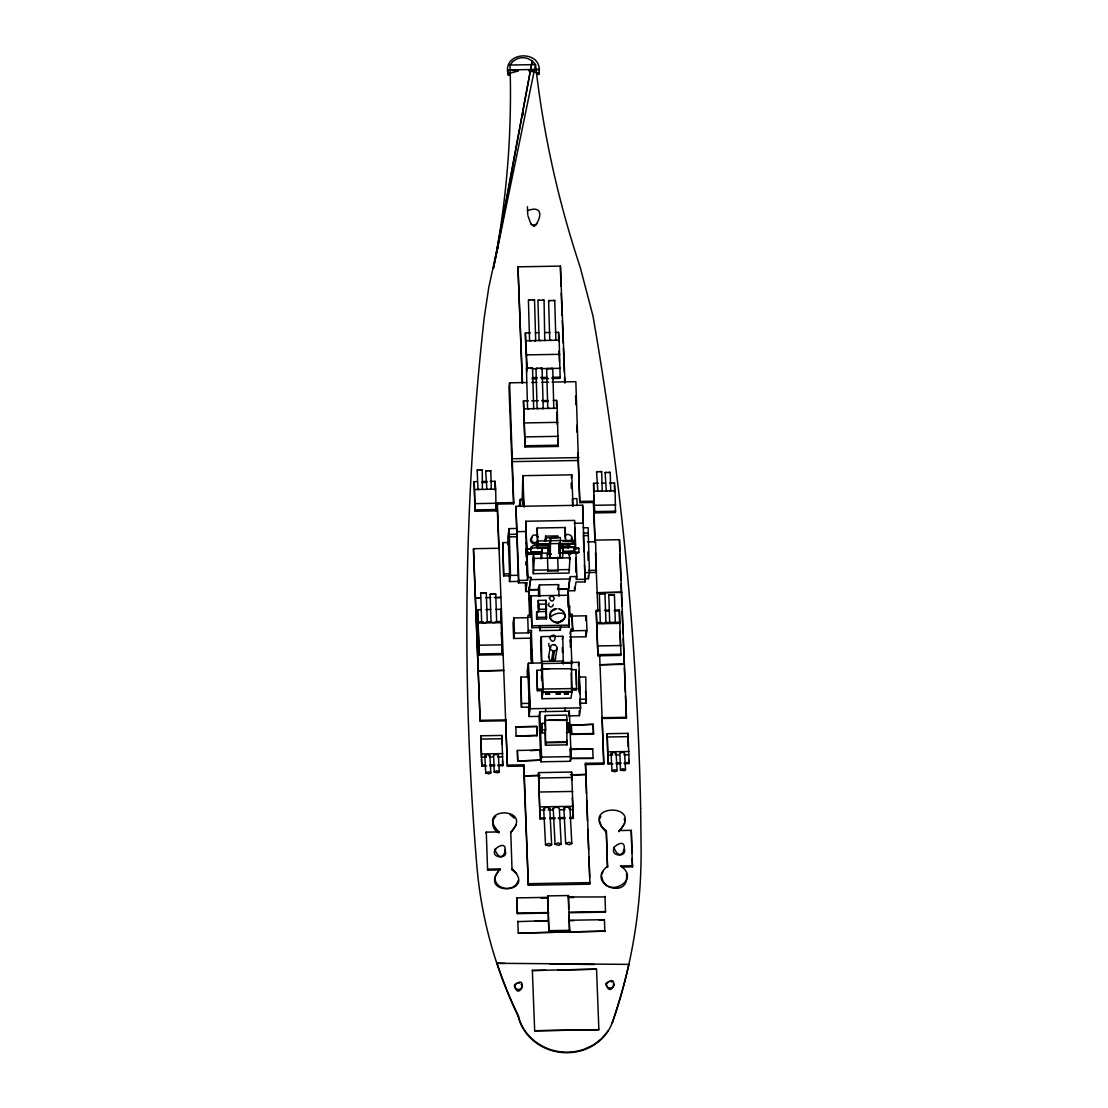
<?xml version="1.0" encoding="UTF-8"?>
<svg xmlns="http://www.w3.org/2000/svg" width="1108" height="1108" viewBox="0 0 1108 1108"><rect width="100%" height="100%" fill="white"/><g stroke="black" fill="none" stroke-linecap="round" stroke-linejoin="round"><path stroke-width="1.5" d="M548.488 558.155L534.278 558.404L533.945 560.523L533.654 552.92L532.768 558.501L533.364 573.681L569.027 573.058L569.941 557.781L550.177 558.238L550.607 537.74L560.426 537.574L559.789 552.823M550.607 537.74L550.136 544.527L537.394 544.748L537.505 543.903L573.307 543.294L573.196 544.139L559.956 544.36L559.997 558.072L560.066 543.516M474.473 489.528L495.678 489.154L496.052 510.885L475.166 511.245L474.169 481.648L477.382 481.592M593.902 491.19L615.106 490.816L615.48 512.547L594.594 512.907L593.597 483.31L598.417 483.226M559.512 547.38L559.277 551.188L560.856 547.532M527.74 214.633L527.436 206.739M533.364 573.681L534.278 558.404M486.634 765.947L481.814 766.03L480.914 735.795L501.813 735.435L502.852 764.714L502.7 765.67L497.88 765.753M545.039 818.867L540.067 818.95L538.488 772.622L571.603 772.054L573.335 817.427L573.182 818.383L569.872 818.438M612.876 763.855L608.057 763.938L607.156 733.704L628.042 733.344L629.095 762.623L628.942 763.578L624.123 763.661M537.38 74.125L538.723 74.43C544.928 49.237 501.176 50.026 508.212 74.956L509.541 74.61M530.469 549.194C530.358 545.344 536.05 544.153 538.003 547.227M547.504 547.878L548.349 552.407L550.856 554.554M553.418 604.539L552.227 606.547A2.645 2.493 9 0 1 549.679 606.588L548.432 605.217L549.014 602.987M548.529 657.293L550.344 660.894L553.058 661.171L555.163 659.634L557.227 647.654L555.33 644.898L552.615 644.621L550.496 646.158L548.529 657.293L548.862 656.518M550.177 646.933C549.18 651.075 556.147 652.501 557.13 648.485M554.471 645.382L554.54 644.676M555.496 658.845L555.579 658.014M497.478 248.732L532.214 60.898L527.657 58.489A14.916 14.03 9 0 0 517.367 58.669L513.018 61.231L509.999 65.04A983.973 939.681 11.1 0 1 496.647 251.128L488.753 287.568L484.224 317.733A3153.936 2967.487 9 0 0 476.897 866.317A468.504 440.804 9 0 0 496.799 963.295A473.268 445.291 9 0 0 518.267 1016.438C522.09 1033.349 536.286 1046.298 552.712 1050.841A50.746 47.741 9 0 0 584.276 1049.761C597.101 1045.038 608.029 1035.121 612.461 1022.019A589.428 554.582 9 0 0 628.818 964.389L496.786 963.295L505.359 963.406M497.783 247.167L496.661 251.128L497.284 249.175M508.212 74.956L507.741 69.929L539.333 69.389L539.125 70.732M474.169 481.648L474.75 503.752M538.723 74.43L538.945 73.086L528.793 70.829L539.333 69.389M474.82 505.428L475.166 511.245M564.997 383.036L560.413 266.1L517.962 266.834L522.284 383.271M499.029 548.266L473.545 548.709L473.407 549.596L480.152 721.225L505.622 720.782L505.816 719.563M526.591 382.523L509.611 382.814L508.96 386.941L513.558 503.808L497.118 504.085L498.877 549.166L499.071 547.934M490.235 481.371L495.054 481.288L495.124 490.096M480.914 609.663L477.631 609.719L477.493 610.536L479.265 655.077L502.326 654.689L500.678 609.317L495.733 609.4M497.118 504.085L497.312 502.866L513.752 502.575L509.611 382.814M530.413 332.829L525.441 332.912L525.289 333.868L526.785 371.831M479.265 655.077L477.631 609.719M480.152 721.225L473.545 548.709M523.461 400.944L525.067 446.995L558.183 446.427L557.199 408.243L523.765 408.824L523.461 400.944L528.419 400.861M502.769 542.629L503.683 575.911L509.292 575.814L509.611 573.819L508.378 542.532L502.769 542.629L503.683 575.911M517.048 528.474L509.14 528.613L507.783 537.255L508.06 544.527L508.378 542.532M513.558 503.808L513.752 502.575M518.987 581.395L509.514 581.562L510.483 575.426L509.14 528.613M525.067 446.995L523.765 408.824M557.393 589.151L568.141 588.971L569.277 627.017L531.854 627.668L530.981 595.869L568.39 595.231L568.473 607.378L567.85 590.813L574.623 590.689L575.994 582.046L585.163 581.88L582.656 505.22L515.926 506.37L518.447 582.863L527.103 582.725L525.718 591.534L528.627 591.478L530.857 577.337L527.948 577.379L527.491 580.301L518.835 580.454L518.447 582.863M500.678 609.317L500.968 622.821M480.914 735.795L481.384 757.595M573.016 506.301L571.783 474.833L522.865 475.678L522.145 500.788M519.292 505.857L520.317 499.403L523.364 499.348L523.641 506.148M522.602 504.195L523.364 499.348M560.413 266.1L560.953 286.238M575.786 549.333L574.65 520.414L525.746 521.259L527.491 580.301M525.649 530.136L525.871 528.807L525.926 537.048M555.246 332.4L558.557 332.345L558.626 341.139M528.253 632.89L527.727 617.253L530.774 617.211L531.092 615.203L528.031 615.259L527.643 617.71L513.89 617.945L513.046 623.292L513.641 638.471L530.455 638.18L531.688 630.383L528.641 630.438L528.253 632.89L514.486 633.125L513.641 638.471M526.161 543.294L526.355 542.075L526.494 551.493M525.898 549.429L530.704 548.903L532.131 547.532M526.688 557.269L526.868 556.161L527.422 576.132M528.35 554.402L541.687 553.598L528.35 554.402L528.253 551.923M530.69 548.169L538.765 547.587M486.135 833.147L486.287 832.15L499.029 831.928L498.863 832.939C492.534 830.183 490.47 821.07 495.788 816.333M501.813 735.435L501.744 743.842M542.131 551.673L530.857 552.31L542.131 551.673L541.964 547.532M553.252 400.431L556.576 400.376L556.548 406.04M525.441 332.912L525.746 340.779L559.18 340.198L560.177 378.396L551.895 378.534M565.717 540.773L565.205 527.519L537.186 528.004L537.505 548.682M559.028 596.27L558.571 584.609L539.416 584.927L538.654 589.719L529.333 589.885L530.857 577.337M537.269 541.743L537.38 540.995L550.122 540.773M538.28 545.288L538.156 548.349L549.36 548.155L549.554 546.937L549.485 545.094L538.28 545.288L538.156 548.349M500.317 869.932L487.589 870.154L487.742 869.143L500.484 868.921C475.761 896.095 538.502 894.613 512.201 868.727L512.034 869.725L516.48 873.52M521.009 677.071L521.452 707.223L528.585 707.098L529.181 703.358L528.142 676.946L521.009 677.071L521.452 707.223M507.603 765.129L523.835 764.839L523.641 766.071L507.409 766.348L497.312 502.866M541.563 558.28L542.2 548.599M551.618 536.826L557.781 536.729L557.906 535.912L545.593 536.12L545.607 540.621M515.857 726.834L536.743 726.474L515.857 726.834L516.106 736.128L536.992 735.767L536.743 726.474M545.704 538.876L545.856 537.879L558.183 537.657M531.854 627.668L530.981 595.869M538.516 596.409L538.557 587.42L538.654 589.719M516.106 736.128L537.089 735.213M530.663 643.554L531.328 639.344L530.884 649.136M546.147 606.505L545.898 600.301L538.266 600.425L538.391 611.616M541.854 662.958L528.405 663.193L527.173 670.991L527.422 677.445M536.688 611.685L536.646 619.053L546.327 618.873L546.59 617.211L546.369 611.505L536.688 611.685L536.646 619.053M528.322 671.199L529.818 705.962M531.078 653.997L531.715 649.967L531.314 660.022M538.253 608.195L538.89 604.192L546.535 604.054L546.106 613.181M547.283 554.956L547.394 554.18L550.801 554.111M538.723 611.644L538.89 604.192M540.413 760.614L540.081 750.047L517.367 750.448L517.685 761.016L540.482 760.171L517.685 761.016M547.601 547.768L548.917 553.044L542.38 553.155M531.702 663.443L532.103 660.867L532.2 663.304M549.18 551.369L549.693 547.546L549.914 553.335L550.136 544.527L550.177 558.238M547.906 571.063L548.031 570.274L558.224 570.108L558.1 570.883L547.906 571.063L547.394 554.18M561.008 625.909L560.316 630.258L539.707 630.618L540.399 626.269M545.662 601.852L545.898 600.301M563.252 664.121L562.781 636.255L541.341 636.629L540.607 641.31L541.452 662.75M545.898 608.07L546.535 604.054M515.954 825.211L510.58 832.731C535.469 806.416 473.199 806.485 499.029 831.928M539.056 716.364L540.842 761.792L570.385 761.293L571.119 756.612L569.346 711.17L539.79 711.682L539.056 716.364L528.959 716.53L530.192 708.732L528.405 663.193M536.909 670.285L537.408 690.713L542.505 690.63L542.754 689.065L542.006 670.202L536.909 670.285L537.408 690.713M559.111 546.147L559.305 544.928L568.473 544.762L568.349 547.837L559.18 547.989L559.305 544.928M559.568 551.188L559.305 552.864L563.127 552.795L562.961 548.238M539.679 775.628L524.264 775.891L539.735 775.281M541.826 664.495L541.341 636.629M571.271 478.06L571.783 474.833M541.133 670.991L542.311 663.567L571.354 663.069L571.576 668.761L542.435 668.803L549.277 668.678M542.006 670.202L542.103 680.34M565.205 527.519L565.135 538.266M562.781 548.557L562.822 551.756L574.54 551.562L574.443 546.978L562.726 547.172M562.324 557.92L563.127 552.795M558.571 584.609L557.809 589.401L568.556 589.207L570.094 576.659L576.866 576.548L575.925 552.726M542.034 690.478L542.2 689.398M579.983 501.439L593.597 501.204L593.403 502.436L579.789 502.658L575.841 381.678L552.075 382.08M571.576 668.761L571.963 691.932L570.966 698.206L541.937 698.705L542.92 692.431L542.435 668.803M568.473 544.762L568.349 547.837M551.424 661.227L553.072 650.867M542.214 723.33L541.992 732.845L545.053 732.803L545.524 729.812L545.274 723.275L542.214 723.33L541.992 732.845M552.85 661.199L554.485 650.839M545.399 711.585L545.884 708.469M569.941 557.781L569.623 559.789L569.387 553.723M540.081 750.047L530.275 750.67M548.723 720.172L566.825 719.868L566.936 744.853L545.538 745.227L545.427 720.228L566.95 720.422L566.742 715.103L545.344 715.477L544.734 724.798M550.718 540.676L573.196 540.358L573.071 541.092L563.141 541.272M568.944 915.222L569.595 931.773L568.501 895.541L547.823 895.901L547.574 897.369L516.882 897.895L517.381 913.643L548.488 913.103M574.9 537.449L574.775 528.031L575.066 545.413M538.488 772.622L540.067 818.95M574.54 551.562L574.443 546.978M567.85 590.813L568.141 588.971M569.817 578.362L568.556 589.207M540.842 761.792L541.577 757.124L539.79 711.682M575.232 545.053L575.384 544.056M517.381 913.643L516.882 897.895M582.656 505.22L582.836 522.796M562.282 639.371L562.781 636.255M517.768 921.607L548.405 920.623M575.772 559.069L575.925 558.058L576.257 571.479M568.958 609.746L569.581 605.785L570.011 616.533L572.047 616.491L572.393 614.275L570.357 614.303L570.011 616.533M573.93 548.349L578.833 548.266L573.861 548.792M518.225 933.102L604.899 931.163L518.225 933.102L517.838 921.15M578.902 552.393L562.601 552.67L578.902 552.393L578.833 548.266M585.578 579.276L576.409 579.429L576.866 576.548M570.551 774.755L585.966 774.492L589.968 884.17L528.322 885.237L524.319 775.558M593.597 483.31L593.666 492.118M570.121 634.15L570.939 629.025L572.975 628.998L572.628 631.214L570.578 631.255L571.866 663.817M570.108 641.726L570.523 639.108L570.315 647.058M585.259 578.75L588.417 578.695L589.401 572.559L588.126 527.713L583.03 527.796M564.761 711.253L565.246 708.137M518.267 1016.438L518.364 1015.87A473.268 445.291 9 0 1 496.869 962.741M595.107 539.665L594.913 540.884L593.403 502.436M568.847 714.3L569.346 711.17M571.049 669.703L576.146 669.62L576.437 684.896M566.673 722.915L569.374 722.873L568.903 725.851L569.914 725.837M578.348 665.437L578.847 662.321L562.033 662.612M585.633 620.48L586.381 615.799L572.116 616.048L572.697 630.771L586.963 630.535L586.381 615.799M569.374 722.873L569.152 732.388L568.958 727.485M576.146 669.62L576.631 690.035L571.548 690.132L571.188 673.138M532.339 970.276L534.679 1030.772L598.874 1029.678L596.533 969.181L532.311 970.497L545.829 970.276M571.216 725.241L593.223 724.313L593.486 734.064L571.59 734.438L571.216 725.241L593.223 724.313M569.664 637.045L585.966 636.768L586.963 630.535M596.326 572.85L595.605 541.757L587.392 541.909M571.59 734.438L571.312 724.687M570.689 758.412L593.057 758.357L570.689 758.412L570.329 749.202L592.738 748.828L593.057 758.357M614.331 483.905L614.483 482.95L609.663 483.033M580.121 705.547L580.024 699.813M568.598 715.851L579.401 715.671L580.634 707.874L578.847 662.321M599.58 610.37L596.298 610.425L596.159 611.242L597.932 655.784L620.992 655.382L619.344 610.023L614.414 610.106M571.603 772.054L571.686 780.42M580.343 703.234L586.049 703.123L585.8 676.946L578.667 677.071M534.679 1030.772L598.874 1029.678M597.932 655.784L596.298 610.425M595.038 540.108L619.483 539.693L619.774 550.814M586.409 793.605L585.467 763.329L603.874 763.01L599.663 655.798M573.93 775.032L585.966 774.492M592.738 748.828L570.274 749.548M585.273 764.548L603.68 764.229L602.073 717.264M619.649 623.527L619.344 610.023M607.156 733.704L608.057 763.938M603.68 764.229L603.874 763.01M601.879 718.483L626.339 718.067L626.463 717.291L619.483 539.693M606.298 830.765L607.516 867.287L606.298 830.765L601.478 826.637L599.539 820.917M628.042 733.344L628.181 746.764M604.926 896.94L568.252 897.009L568.695 908.602M605.01 896.386L605.522 912.119L569.235 912.743M596.533 969.181L557.643 970.068M568.778 920.277L604.442 919.668L599.276 920.194M624.69 823.466L618.86 831.665C645.756 802.095 577.531 803.715 606.118 831.886M619.04 830.557L631.269 830.335L631.948 853.368M621.782 867.038L632.474 866.858L631.269 830.335M612.461 1022.019L612.378 1022.573A589.428 554.582 9 0 0 628.735 964.943L628.818 964.389M547.823 895.901L548.917 932.133L547.574 897.369M568.252 897.009L568.501 895.541M509.999 65.04L535.524 64.596L493.392 268.468L532.214 60.898L535.524 64.596A1060.481 1013.266 9.9 0 0 580.135 266.973L592.946 315.863A3628.021 3413.54 9 0 1 640.659 808.494M493.392 268.468L497.506 248.524M484.833 755.642L487.451 754.52L489.93 755.559L490.816 772.83L488.863 773.91L485.719 772.927L484.833 755.642L486.052 756.556M489.93 755.559L489.14 756.335M485.719 772.927L488.337 771.805L490.816 772.83M493.337 755.504L495.29 754.423L498.365 755.13L499.279 771.847L497.949 772.802L494.251 772.207L493.656 756.03M494.182 771.93L496.799 770.808L499.279 771.847M543.668 808.549L546.798 807.206L549.776 808.438L551.645 844.684L549.305 845.972L545.538 844.781L543.668 808.549L544.513 809.449M549.776 808.438L548.834 809.366M553.211 808.383L556.341 807.04L559.318 808.272L561.16 844.088L558.82 845.39L555.053 844.199L553.211 808.383L553.571 809.02M545.538 844.781L548.668 843.437L551.645 844.684M563.847 808.203L566.991 806.846L569.969 808.092L571.783 843.493L569.443 844.781L565.676 843.59L563.847 808.203L564.692 809.103M555.053 844.199L558.183 842.856L561.16 844.088M569.969 808.092L569.013 809.02M565.676 843.59L568.806 842.246L571.783 843.493M611.076 753.551L613.68 752.429L616.159 753.468L617.059 770.739L615.106 771.819L611.962 770.836L611.076 753.551L612.295 754.465M616.159 753.468L615.369 754.243M611.962 770.836L614.566 769.714L617.059 770.739M619.58 753.412L622.197 752.29L624.607 753.038L625.521 769.755L624.192 770.711L620.494 770.115L619.884 753.939M620.425 769.838L623.042 768.717L625.521 769.755M547.768 546.216L549.166 543.765L549.111 545.164M571.534 541.577L571.396 537.892M548.792 643.388L548.889 646.144L550.801 647.404M495.11 876.442L497.963 871.65M518.129 880.528C515.151 892.272 495.484 890.347 494.985 878.187M522.464 986.757C521.425 990.843 514.583 990.164 514.403 985.94L516.176 983.613M599.677 819.047L600.841 816.25M601.852 874.378L603.015 871.58M614.123 847.842C609.816 856.373 626.865 858.091 624.441 848.88M605.993 984.306L608.763 981.646M614.054 985.289C613.029 989.375 606.187 988.71 606.007 984.472M557.684 622.738C575.149 614.885 558.695 608.652 549.984 617.53C551.673 622.668 558.806 623.998 562.739 620.646M480.678 593.002L486.301 592.905L487.285 622.294L484.57 622.724L481.661 622.391L480.678 593.002L486.301 592.905M490.124 594.276L495.747 594.179L496.675 622.142L493.96 622.558L491.052 622.239L490.124 594.276L495.747 594.179M481.661 622.391L482.409 622.114M599.345 593.708L604.968 593.611L605.951 623.001L603.237 623.43L600.328 623.098L599.345 593.708L604.968 593.611M608.791 594.982L614.414 594.885L615.342 622.848L612.627 623.264L609.719 622.945L608.791 594.982L614.414 594.885M600.328 623.098L601.076 622.821M605.882 623.098L604.456 622.71M609.719 622.945L615.342 622.848M538.142 542.144C535.136 547.463 526.716 540.579 532.38 537.214M564.595 536.341C567.601 531.023 576.021 537.906 570.357 541.272M558.806 553.474L560.426 550.759L560.302 547.657M495.927 848.825C488.462 858.271 510.109 860.473 504.777 849.725M608.181 1030.8L601.852 1038.501L593.777 1044.733L584.359 1049.193A50.746 47.741 9 0 1 552.809 1050.287C536.369 1045.744 522.187 1032.794 518.364 1015.87M536.798 223.844L534.001 225.81L530.995 223.941M527.394 210.686C540.939 205.479 542.906 214.426 535.593 225.353L532.519 225.464M551.798 611.007L557.033 608.707M537.768 541.355C528.378 547.214 530.247 529.292 538.239 536.909M571.354 553.612L568.515 554.734M607.696 866.165C584.304 883.824 630.369 901.635 626.463 873.949M536.577 74.61L538.945 73.086L536.604 74.361M555.066 608.971C548.848 610.106 547.837 619.275 553.709 621.657A7.798 7.216 20.7 0 0 559.388 622.488L559.498 622.447M535.372 225.423L533.876 225.935L530.857 223.885L527.99 215.852M510.22 75.067L508.434 73.613L518.392 71.009L507.741 69.929L508.143 70.884M567.448 545.856L569.554 545.815L572.102 547.49M517.145 983.225L519.264 983.184M525.746 340.779L527.256 368.867M559.18 340.198L558.557 332.345M557.199 408.243L556.576 400.376M495.678 489.154L495.054 481.288M615.106 490.816L614.483 482.95M554.9 609.261L554.665 609.275A7.05 6.122 37.3 0 0 550.648 612.004L550.302 617.031M531.203 340.682L529.569 340.71L528.405 300.005L530.039 299.977M532.879 299.922L534.527 299.894L535.676 340.613L534.693 340.627M540.746 340.516L539.111 340.558L537.962 300.31L539.596 300.282M544.748 340.461L544.07 300.213L542.435 300.24M555.066 340.281L555.87 340.267L554.734 300.503L553.1 300.531M550.26 300.573L548.626 300.6L549.748 340.364L551.396 340.336M532.893 408.658L533.696 408.644L532.533 367.939L530.898 367.967M542.241 408.506L543.225 408.478L542.089 368.244L540.441 368.271M549.402 408.381L547.768 408.409L546.632 368.645L548.28 368.604M553.072 408.312L553.806 408.298L552.754 368.535L551.105 368.562M528.059 368.008L526.425 368.036L527.574 408.755L529.222 408.727M537.615 368.313L535.967 368.355L537.117 408.589L538.751 408.561M477.991 489.459L477.16 470.055L478.517 470.027M482.409 489.39L482.257 469.972L480.886 470M486.883 489.307L485.692 470.858L487.063 470.831M490.484 489.251L491.315 489.237L490.789 470.761L489.417 470.789M597.808 491.121L596.575 471.717L597.946 471.689M600.314 471.662L601.672 471.634L602.226 491.038L601.409 491.052M606.311 490.969L605.12 472.52L606.478 472.493M609.912 490.913L610.73 490.886L610.217 472.424L608.846 472.451M477.714 489.459L479.071 489.445M486.218 489.321L487.589 489.293M597.129 491.121L598.5 491.107M605.647 490.983L607.004 490.955M535.372 332.732L538.682 332.677M545.316 332.566L550.274 332.483M534.264 340.627L535.607 340.613M526.702 354.879L559.817 354.311M527.228 368.036L532.533 367.939M536.784 368.341L542.089 368.244M532.214 368.784L537.186 368.687M540.496 368.632L560.371 368.299M547.435 368.632L552.754 368.535M532.228 377.634L537.186 377.551M540.496 377.496L547.13 377.385M552.089 377.302L560.371 377.149M532.034 378.881L536.992 378.784M541.964 378.701L548.585 378.59M531.688 382.44L536.784 382.343M541.881 382.26L548.668 382.149M531.729 400.805L538.35 400.694M541.673 400.639L548.294 400.514M543.169 401.567L548.141 401.484M524.707 422.924L557.823 422.356M525.261 436.898L558.377 436.33M525.275 445.762L558.39 445.194M512.602 458.74L578.833 457.59M512.131 461.634L578.362 460.485M482.202 481.509L487.021 481.426M482.049 482.479L486.869 482.396M601.63 483.171L604.843 483.116M475.429 503.628L496.315 503.267M594.857 505.29L615.743 504.929M475.374 509.902L496.259 509.541M594.802 511.564L615.688 511.204M574.193 523.295L583.362 523.142M516.91 531.674L525.58 531.521M509.375 534.388L517.27 534.25M583.251 533.114L588.334 533.017M508.974 536.895L516.868 536.757M583.182 535.621L587.946 535.538M553.543 537.048L557.615 536.978M558.723 545.274L562.836 545.205M538.35 547.13L549.554 546.937M559.374 546.77L568.543 546.604M567.684 547.532L574.373 547.421M525.968 549.18L530.704 549.097M562.892 551.313L574.609 551.119M550.233 557.892L560.052 557.726M533.918 570.163L547.504 569.941M557.698 569.761L569.581 569.554M588.514 570.426L596.727 570.288M504.001 573.916L509.611 573.819M584.636 572.642L596.395 572.407M510.483 575.426L518.392 575.287M530.954 579.636L570.177 578.958M538.239 589.484L528.918 589.65L530.774 617.211M480.637 597.724L475.498 598.154L478.891 598.085M485.733 597.641L490.83 597.558M494.223 597.489L501.024 597.378L497.575 597.766M485.858 609.566L490.802 609.483M539.097 609.303L546.743 609.178M604.525 610.273L609.469 610.189M606.048 611.076L609.331 611.02M614.275 610.937L619.22 610.84M536.909 617.378L546.59 617.211M478.102 621.934L483.046 621.851M486.343 621.796L491.273 621.713M496.218 621.63L501.162 621.546M478.421 623.056L501.481 622.654M596.769 622.641L601.713 622.558M605.01 622.502L619.829 622.253M597.087 623.762L620.148 623.361M532.145 625.785L569.567 625.134M528.322 632.446L531.369 632.391L532.574 662.833M479.362 645.216L502.409 644.828M598.029 645.922L621.076 645.535M479.445 653.942L502.506 653.54M598.112 654.648L621.173 654.246M542.311 661.379L563.75 661.005M624.455 663.9L599.927 664.772L624.386 664.357M478.421 670.839L503.891 670.395L478.365 671.171M537.657 689.148L576.88 688.484M542.823 691.96L571.866 691.461M542.92 692.431L571.963 691.932M579.539 699.273L586.672 699.148M522.048 703.483L529.181 703.358M530.192 708.732L580.634 707.874M602.004 717.707L626.463 717.291M480.29 720.325L505.76 719.895M542.463 729.867L545.524 729.812M569.623 729.396L566.922 729.438L566.728 724.549M566.451 732.43L570.177 732.36M571.673 733.884L593.583 733.51M481.343 739.091L502.229 738.731M607.586 737L628.471 736.64M545.815 742.208L567.199 741.834M545.925 742.775L567.324 742.402M481.855 753.952L502.741 753.592M608.098 751.861L628.984 751.501M481.661 757.193L486.481 757.11M489.694 757.055L492.908 756.999M497.727 756.916L502.547 756.833M607.904 755.102L612.724 755.019M615.937 754.964L619.15 754.908M623.97 754.825L628.79 754.742M541.577 757.124L571.119 756.612M481.966 765.074L485.179 765.019M489.999 764.935L494.819 764.852M498.032 764.797L502.852 764.714M608.209 762.983L611.422 762.927M616.242 762.844L621.062 762.761M624.275 762.706L629.095 762.623M489.847 765.891L494.667 765.808M616.09 763.8L620.909 763.717M539.042 778.024L572.157 777.456M539.596 792.012L572.711 791.444M540.108 806.873L573.224 806.305M539.915 810.114L544.873 810.031M548.197 809.976L553.155 809.893M559.775 809.768L564.748 809.685M569.72 809.602L573.03 809.546M540.219 817.995L545.191 817.912M550.15 817.815L555.122 817.732M558.432 817.676L565.052 817.565M570.024 817.482L573.335 817.427M549.997 818.784L554.97 818.701M558.28 818.646L564.9 818.521M632.654 865.736L620.425 865.957C642.723 880.126 605.037 900.264 601.713 876.248M528.571 883.685L590.218 882.619M540.981 898.034L547.892 897.923M568.626 897.563L573.819 897.48M517.478 913.089L548.585 912.549M569.318 912.189L605.605 911.565M534.749 921.316L548.335 921.08M568.709 920.72L573.806 920.637M549.166 930.651L569.844 930.305M528.751 300.005L534.527 299.894M538.308 300.31L544.07 300.213M548.972 300.6L554.734 300.503M544.416 340.461L545.15 340.447M542.421 408.492L543.225 408.478M477.216 470.055L482.257 469.972M490.789 470.761L485.692 470.858M596.644 471.717L601.672 471.634M605.12 472.52L610.217 472.424M549.914 963.96L594.456 964.514M495.775 621.893L496.675 622.142M510.179 74.818L508.434 73.613M533.377 554.263L531.508 553.335M559.014 608.915L562.518 610.633L564.609 613.694A7.091 6.745 -5.3 0 1 564.083 618.998L559.54 622.239A7.728 7.354 -21.6 0 1 555.676 622.488M610.882 981.619L611.879 981.965M565.412 540.773L566.285 541.341M550.981 553.778L549.042 552.255M509.86 814.408L514.306 818.203M563.792 612.045L560.911 609.622A7.798 7.41 -5.3 0 0 559.055 608.998M558.986 543.599L560.565 545.995M521.12 984.112L522.242 985.746M613.416 983.281L614.04 985.123M624.289 818.618L624.843 821.596M628.776 760.199L628.942 763.578M573.182 818.383L572.282 797.995M502.45 760.614L502.7 765.67M481.468 759.285L481.814 766.03M568.972 619.427L569.277 627.017M537.38 540.995L537.394 544.748M632.142 858.423L632.474 866.858M619.898 554.263L620.923 580.121M621.062 583.57L621.934 605.993M622.142 611.159L623.015 633.582M623.222 638.748L624.178 662.889M624.372 668.069L625.327 692.209M625.452 695.658L626.339 718.067M619.94 631.518L620.508 645.922M594.594 512.907L593.777 495.359M593.597 501.204L595.148 542.92M595.522 552.712L597.918 611.477M604.442 919.668L604.829 931.606M587.794 551.964L588.126 560.357M588.306 575.62L588.417 578.695M593.126 724.867L593.486 734.064M583.376 536.48L583.971 551.604M584.498 565.066L585.163 581.88M585.772 631.865L585.966 636.768M575.592 396.11L575.938 404.697M576.742 425.32L577.019 432.203M577.822 452.826L579.789 502.658M585.578 691.17L586.049 703.123M577.157 505.497L576.894 498.6L572.31 498.683L572.573 505.58M585.467 763.329L585.91 774.824M586.672 800.433L587.489 820.945M587.822 829.49L588.625 850.002M588.888 856.83L589.705 877.342M575.606 559.014L576.132 572.628M576.271 576.035L576.409 579.429M578.902 671.129L579.761 693.068M578.93 675.174L579.664 693.733M571.146 483.13L571.354 488.309M578.944 683.899L579.276 692.445M573.196 540.358L573.196 544.139M574.484 587.337L574.623 590.689M579.221 711.017L579.401 715.671M561.23 293.121L562.102 315.475M562.31 320.627L563.183 342.981M563.39 348.147L564.332 372.219M564.54 377.371L564.748 382.537M572.047 616.491L572.559 629.579M571.312 660.202L571.451 663.609M559.014 351.25L559.415 361.499M570.939 757.789L570.537 747.665L570.385 761.293M556.756 412.453L557.227 424.419M557.906 439.294L558.183 446.427M568.93 724.272L569.193 731.003M559.166 548.155L559.277 551.188M566.756 740.199L566.936 744.853M562.296 647.543L562.49 652.487M557.712 557.213L558.1 570.883M560.191 627.128L560.316 630.258M549.346 548.322L549.457 551.369M545.593 536.12L545.981 540.939M545.233 541.48L545.136 539.014L545.067 541.147M545.718 603.403L546.327 618.873M540.926 552.795L541.161 558.875M545.344 715.477L545.551 720.796M537.186 528.004L537.962 547.878M539.416 584.927L539.873 596.603M542.311 663.567L542.532 669.274M545.053 732.803L545.538 745.227M539.527 625.923L539.707 630.618M538.266 600.425L538.502 606.644M541.604 690.506L541.937 698.705M530.76 547.726L530.857 552.31M536.646 727.028L536.992 735.767M517.962 266.834L522.477 382.038M529.236 587.586L529.333 589.885M528.627 591.478L529.527 614.705M530.455 638.18L531.438 663.152M525.746 521.259L527.948 577.379M525.968 548.986L526.092 556.881M522.865 475.678L524.112 507.145M525.76 561.756L525.885 565.108M525.372 583.002L525.718 591.534M528.585 707.098L528.959 716.53M520.317 499.403L520.58 506.204M515.926 506.37L518.835 580.454M523.835 764.839L524.264 775.891M523.641 766.071L528.322 885.237M513.89 617.945L514.486 633.125M517.367 750.448L517.755 760.559M509.292 575.814L509.514 581.562M510.746 831.734L512.034 869.725M505.622 720.782L507.409 766.348M501.342 632.419L502.326 654.689M495.802 504.445L496.052 510.885M486.287 832.15L487.589 870.154M614.372 485.484L614.552 491.758M559.388 544.153L559.401 545.371L559.097 542.865M549.568 544.319L549.582 545.538L549.277 543.031M640.646 808.494L641.089 846.36A584.512 549.956 9 0 1 628.721 964.943M523.101 111.894A905.735 849.642 8.9 0 1 523.059 115.274M494.833 849.448C503.544 871.373 513.101 833.576 494.833 849.448M549.346 598.015L550.634 600.578A2.645 2.493 9 0 0 553.183 600.536L554.374 598.514L553.031 596.547A2.645 2.493 9 0 0 550.482 596.589L549.346 598.015M549.568 637.377C554.235 649.385 559.415 628.61 549.568 637.377M514.514 984.984C518.766 1003.446 529.222 973.018 514.514 984.984M613.874 847.398C622.585 869.323 632.142 831.526 613.874 847.398M606.118 983.516C610.591 1001.687 620.66 971.591 606.118 983.516M526.12 552.864L541.909 552.587L526.12 552.864M541.66 674.911L541.59 678.761L541.66 674.911M562.449 553.238L577.725 552.975L562.449 553.238M597.184 592.725L621.643 592.295L597.184 592.725M545.718 694.12L549.707 694.176L545.718 694.12M556.133 693.94L560.122 693.996L556.133 693.94M564.346 693.802L568.335 693.857L564.346 693.802M549.831 616.103A7.091 6.745 -5.3 0 0 550.164 617.89A7.119 6.787 -21.6 0 1 549.831 616.09"/></g></svg>
